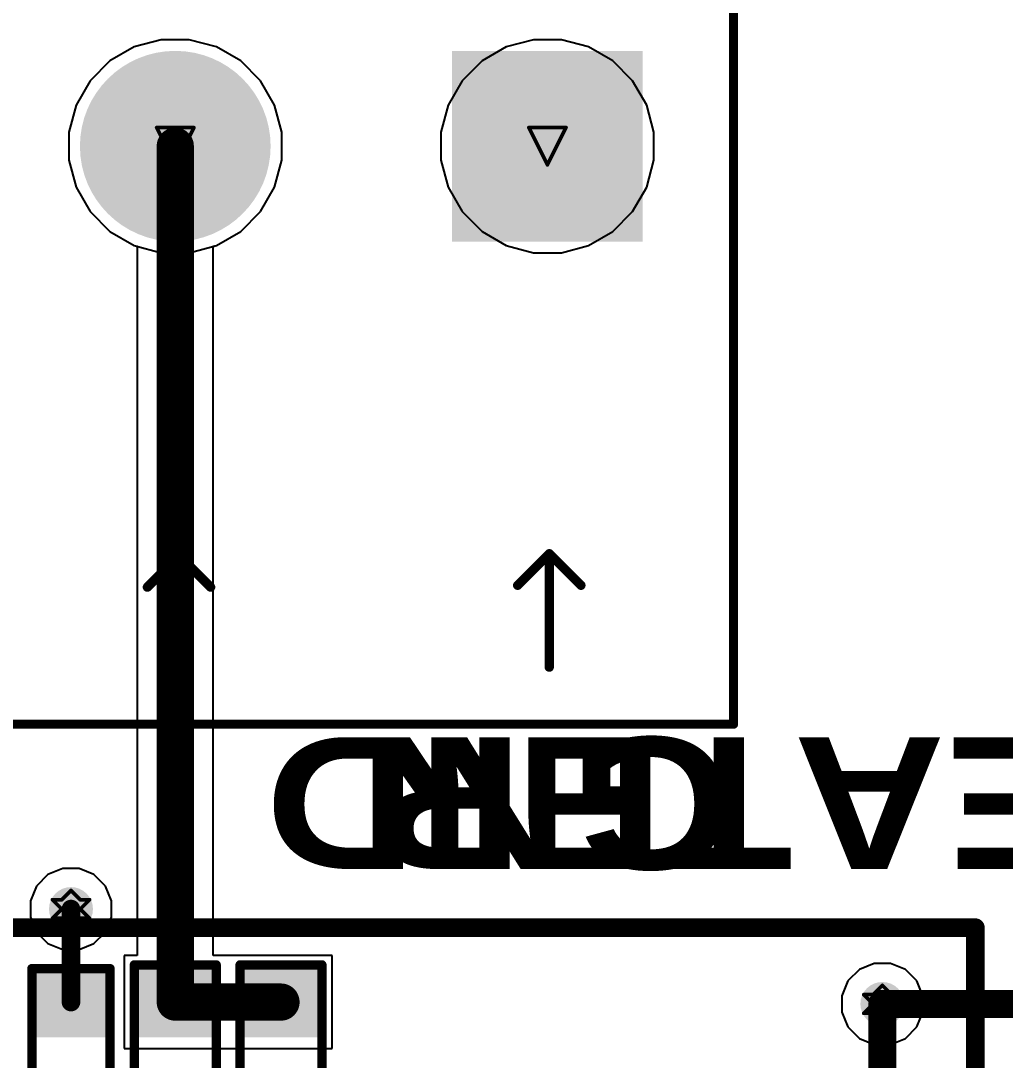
# Model space of a CAD drawing. Header units: inches. Extents: x 24 to 500, y 68 to 269.
# Drawn here: x 273.23 to 286.67, y 161.13 to 175.32 of the extents above; entities that cross this region are included whole.
import ezdxf

# ---------------------------------------------------------------- set-up
doc = ezdxf.new("R2010")
doc.units = ezdxf.units.IN
for name, color, linetype in [('Bottom Layer', 5, 'Continuous'), ('Bottom Solder', 6, 'Continuous'), ('Drill Drawing', 1, 'Continuous'), ('Layer 1', 16, 'Continuous'), ('Layer 2', 76, 'Continuous'), ('Multi-Layer', 9, 'Continuous'), ('Pad Holes', 156, 'Continuous'), ('Top Layer', 1, 'Continuous'), ('Top Overlay', 2, 'Continuous'), ('Top Paste', 8, 'Continuous'), ('Top Solder', 216, 'Continuous'), ('Via Holes', 16, 'Continuous')]:
    doc.layers.add(name, color=color, linetype=linetype)
doc.styles.add('Arial Black_Bold', font='', dxfattribs={"height": 0.2})
doc.styles.get('Arial Black_Bold').set_extended_font_data('Arial Black', bold=True)

# ---------------------------------------------------------------- blocks, each defined once
blk = doc.blocks.new('S______B______86')
at = {"layer": 'Top Layer'}
for points in [[(-1.14297968, -0.4445), (-1.14297968, 0.4445), (-0.38097968, 0.4445), (-0.3809796799999999, -0.4445)], [(0.3810203200000001, -0.4445), (0.3810203199999999, 0.4445), (1.14302032, 0.4445), (1.14302032, -0.4445)]]:
    blk.add_hatch(color=1, dxfattribs=at).paths.add_polyline_path(points)
at = {"layer": 'Top Paste'}
for points in [[(-1.14297968, -0.4445), (-1.14297968, 0.4445), (-0.38097968, 0.4445), (-0.3809796799999999, -0.4445)], [(0.3810203200000001, -0.4445), (0.3810203199999999, 0.4445), (1.14302032, 0.4445), (1.14302032, -0.4445)]]:
    blk.add_hatch(color=8, dxfattribs=at).paths.add_polyline_path(points)
at = {"layer": 'Top Solder'}
for points in [[(-1.24457968, -0.5461), (-1.24457968, 0.5460999999999999), (-0.27937968, 0.5461), (-0.2793796799999999, -0.5460999999999999)], [(0.2794203200000001, -0.5461), (0.2794203199999999, 0.5460999999999999), (1.24462032, 0.5461), (1.24462032, -0.5460999999999999)]]:
    blk.add_hatch(color=216, dxfattribs=at).paths.add_polyline_path(points)
at = {"layer": 'Top Overlay'}
for points in [[(-1.26997968, -0.5588, 0.127, 0.127, 0), (-1.26997968, 0.5588, 0.127, 0.127, 0)], [(1.27002032, 0.5588, 0.127, 0.127, 0), (-1.26997968, 0.5588, 0.127, 0.127, 0)], [(1.27002032, -0.5588, 0.127, 0.127, 0), (1.27002032, 0.5588, 0.127, 0.127, 0)], [(1.27002032, -0.5588, 0.127, 0.127, 0), (-1.26997968, -0.5588, 0.127, 0.127, 0)]]:
    blk.add_lwpolyline(points, format="xyseb", dxfattribs=at)
for points in [[(-1.30172968, 0.5588, 0.0635, 0.0635, 1), (-1.23822968, 0.5588, 0.0635, 0.0635, 1)], [(-1.30172968, 0.5588, 0.0635, 0.0635, 1), (-1.23822968, 0.5588, 0.0635, 0.0635, 1)], [(1.23827032, 0.5588, 0.0635, 0.0635, 1), (1.30177032, 0.5588, 0.0635, 0.0635, 1)], [(1.23827032, 0.5588, 0.0635, 0.0635, 1), (1.30177032, 0.5588, 0.0635, 0.0635, 1)], [(-1.30172968, -0.5588, 0.0635, 0.0635, 1), (-1.23822968, -0.5588, 0.0635, 0.0635, 1)], [(-1.30172968, -0.5588, 0.0635, 0.0635, 1), (-1.23822968, -0.5588, 0.0635, 0.0635, 1)], [(1.23827032, -0.5588, 0.0635, 0.0635, 1), (1.30177032, -0.5588, 0.0635, 0.0635, 1)], [(1.23827032, -0.5588, 0.0635, 0.0635, 1), (1.30177032, -0.5588, 0.0635, 0.0635, 1)]]:
    blk.add_lwpolyline(points, format="xyseb", close=True, dxfattribs=at)
blk = doc.blocks.new('S______B______88')
at = {"layer": 'Top Layer'}
for points in [[(-1.143, -0.44447968), (-1.143, 0.4445203199999999), (-0.3810000000000001, 0.4445203200000001), (-0.3809999999999999, -0.4444796799999999)], [(0.3810000000000001, -0.44447968), (0.3809999999999999, 0.4445203199999999), (1.143, 0.4445203200000001), (1.143, -0.4444796799999999)]]:
    blk.add_hatch(color=1, dxfattribs=at).paths.add_polyline_path(points)
at = {"layer": 'Top Paste'}
for points in [[(-1.143, -0.44447968), (-1.143, 0.4445203199999999), (-0.3810000000000001, 0.4445203200000001), (-0.3809999999999999, -0.4444796799999999)], [(0.3810000000000001, -0.44447968), (0.3809999999999999, 0.4445203199999999), (1.143, 0.4445203200000001), (1.143, -0.4444796799999999)]]:
    blk.add_hatch(color=8, dxfattribs=at).paths.add_polyline_path(points)
at = {"layer": 'Top Solder'}
for points in [[(-1.2446, -0.5460796800000001), (-1.2446, 0.5461203199999999), (-0.2794, 0.5461203200000001), (-0.2793999999999999, -0.5460796799999998)], [(0.2794, -0.5460796800000001), (0.2793999999999999, 0.5461203199999999), (1.2446, 0.5461203200000001), (1.2446, -0.5460796799999998)]]:
    blk.add_hatch(color=216, dxfattribs=at).paths.add_polyline_path(points)
at = {"layer": 'Top Overlay'}
for points in [[(-1.27, -0.55877968, 0.127, 0.127, 0), (-1.27, 0.55882032, 0.127, 0.127, 0)], [(1.27, 0.55882032, 0.127, 0.127, 0), (-1.27, 0.55882032, 0.127, 0.127, 0)], [(1.27, -0.55877968, 0.127, 0.127, 0), (1.27, 0.55882032, 0.127, 0.127, 0)], [(1.27, -0.55877968, 0.127, 0.127, 0), (-1.27, -0.55877968, 0.127, 0.127, 0)]]:
    blk.add_lwpolyline(points, format="xyseb", dxfattribs=at)
for points in [[(-1.30175, 0.55882032, 0.0635, 0.0635, 1), (-1.23825, 0.55882032, 0.0635, 0.0635, 1)], [(-1.30175, 0.55882032, 0.0635, 0.0635, 1), (-1.23825, 0.55882032, 0.0635, 0.0635, 1)], [(1.23825, 0.55882032, 0.0635, 0.0635, 1), (1.30175, 0.55882032, 0.0635, 0.0635, 1)], [(1.23825, 0.55882032, 0.0635, 0.0635, 1), (1.30175, 0.55882032, 0.0635, 0.0635, 1)], [(-1.30175, -0.55877968, 0.0635, 0.0635, 1), (-1.23825, -0.55877968, 0.0635, 0.0635, 1)], [(-1.30175, -0.55877968, 0.0635, 0.0635, 1), (-1.23825, -0.55877968, 0.0635, 0.0635, 1)], [(1.23825, -0.55877968, 0.0635, 0.0635, 1), (1.30175, -0.55877968, 0.0635, 0.0635, 1)], [(1.23825, -0.55877968, 0.0635, 0.0635, 1), (1.30175, -0.55877968, 0.0635, 0.0635, 1)]]:
    blk.add_lwpolyline(points, format="xyseb", close=True, dxfattribs=at)
blk = doc.blocks.new('R___0603_124')
at = {"layer": 'Top Layer'}
for points in [[(-0.3809873, 0.44448984), (-0.3809873, -0.4445101599999999), (-1.1429873, -0.4445101599999999), (-1.1429873, 0.44448984)], [(1.1430127, 0.44448984), (1.1430127, -0.4445101599999999), (0.3810127, -0.4445101599999999), (0.3810127, 0.44448984)]]:
    blk.add_hatch(color=1, dxfattribs=at).paths.add_polyline_path(points)
at = {"layer": 'Top Paste'}
for points in [[(-0.3809873, 0.44448984), (-0.3809873, -0.4445101599999999), (-1.1429873, -0.4445101599999999), (-1.1429873, 0.44448984)], [(1.1430127, 0.44448984), (1.1430127, -0.4445101599999999), (0.3810127, -0.4445101599999999), (0.3810127, 0.44448984)]]:
    blk.add_hatch(color=8, dxfattribs=at).paths.add_polyline_path(points)
at = {"layer": 'Top Solder'}
for points in [[(-0.2793873, 0.5460898399999999), (-0.2793873, -0.5461101599999999), (-1.2445873, -0.5461101599999999), (-1.2445873, 0.5460898399999999)], [(1.2446127, 0.5460898399999999), (1.2446127, -0.5461101599999999), (0.2794127, -0.5461101599999999), (0.2794127, 0.5460898399999999)]]:
    blk.add_hatch(color=216, dxfattribs=at).paths.add_polyline_path(points)
at = {"layer": 'Top Overlay'}
for points in [[(-1.2191873, 0.53339238, 0.127, 0.127, 0), (-1.2191873, -0.5334127, 0.127, 0.127, 0)], [(-1.2191873, 0.53339238, 0.127, 0.127, 0), (1.2192127, 0.53339238, 0.127, 0.127, 0)], [(1.2192127, 0.53339238, 0.127, 0.127, 0), (1.2192127, -0.53341016, 0.127, 0.127, 0)], [(1.2192127, -0.53341016, 0.127, 0.127, 0), (-1.2191873, -0.5334127, 0.127, 0.127, 0)]]:
    blk.add_lwpolyline(points, format="xyseb", dxfattribs=at)
for points in [[(-1.2509373, 0.53339238, 0.0635, 0.0635, 1), (-1.1874373, 0.53339238, 0.0635, 0.0635, 1)], [(-1.2509373, 0.53339238, 0.0635, 0.0635, 1), (-1.1874373, 0.53339238, 0.0635, 0.0635, 1)], [(1.1874627, 0.53339238, 0.0635, 0.0635, 1), (1.2509627, 0.53339238, 0.0635, 0.0635, 1)], [(1.1874627, 0.53339238, 0.0635, 0.0635, 1), (1.2509627, 0.53339238, 0.0635, 0.0635, 1)], [(-1.2509373, -0.5334127, 0.0635, 0.0635, 1), (-1.1874373, -0.5334127, 0.0635, 0.0635, 1)], [(-1.2509373, -0.5334127, 0.0635, 0.0635, 1), (-1.1874373, -0.5334127, 0.0635, 0.0635, 1)], [(1.1874627, -0.53341016, 0.0635, 0.0635, 1), (1.2509627, -0.53341016, 0.0635, 0.0635, 1)], [(1.1874627, -0.53341016, 0.0635, 0.0635, 1), (1.2509627, -0.53341016, 0.0635, 0.0635, 1)]]:
    blk.add_lwpolyline(points, format="xyseb", close=True, dxfattribs=at)
blk = doc.blocks.new('TB008A_508_04BE_185')
at = {"layer": 'Bottom Layer'}
blk.add_hatch(color=5, dxfattribs=at).paths.add_polyline_path([(-1.20000014, 1.20000014), (1.20000014, 1.20000014), (1.20000014, -1.20000014), (-1.20000014, -1.20000014)])
h = blk.add_hatch(color=5, dxfattribs=at)
edge = h.paths.add_edge_path()
edge.add_arc((5.07999746, 0), 1.20000014, 0, 360)
h = blk.add_hatch(color=5, dxfattribs=at)
edge = h.paths.add_edge_path()
edge.add_arc((10.16, 0), 1.20000014, 0, 360)
h = blk.add_hatch(color=5, dxfattribs=at)
edge = h.paths.add_edge_path()
edge.add_arc((15.24000254, 0), 1.20000014, 0, 360)
at = {"layer": 'Bottom Solder'}
blk.add_hatch(color=6, dxfattribs=at).paths.add_polyline_path([(-1.30160014, 1.30160014), (1.30160014, 1.30160014), (1.30160014, -1.30160014), (-1.30160014, -1.30160014)])
h = blk.add_hatch(color=6, dxfattribs=at)
edge = h.paths.add_edge_path()
edge.add_arc((5.07999746, 0), 1.30160014, 0, 360)
h = blk.add_hatch(color=6, dxfattribs=at)
edge = h.paths.add_edge_path()
edge.add_arc((10.16, 0), 1.30160014, 0, 360)
h = blk.add_hatch(color=6, dxfattribs=at)
edge = h.paths.add_edge_path()
edge.add_arc((15.24000254, 0), 1.30160014, 0, 360)
at = {"layer": 'Layer 1'}
h = blk.add_hatch(color=16, dxfattribs=at)
edge = h.paths.add_edge_path()
edge.add_arc((0, 0), 1.20000014, 0, 360)
h = blk.add_hatch(color=16, dxfattribs=at)
edge = h.paths.add_edge_path()
edge.add_arc((5.07999746, 0), 1.20000014, 0, 360)
h = blk.add_hatch(color=16, dxfattribs=at)
edge = h.paths.add_edge_path()
edge.add_arc((10.16, 0), 1.20000014, 0, 360)
h = blk.add_hatch(color=16, dxfattribs=at)
edge = h.paths.add_edge_path()
edge.add_arc((15.24000254, 0), 1.20000014, 0, 360)
at = {"layer": 'Layer 2'}
h = blk.add_hatch(color=76, dxfattribs=at)
edge = h.paths.add_edge_path()
edge.add_arc((0, 0), 1.20000014, 0, 360)
h = blk.add_hatch(color=76, dxfattribs=at)
edge = h.paths.add_edge_path()
edge.add_arc((5.07999746, 0), 1.20000014, 0, 360)
h = blk.add_hatch(color=76, dxfattribs=at)
edge = h.paths.add_edge_path()
edge.add_arc((10.16, 0), 1.20000014, 0, 360)
h = blk.add_hatch(color=76, dxfattribs=at)
edge = h.paths.add_edge_path()
edge.add_arc((15.24000254, 0), 1.20000014, 0, 360)
at = {"layer": 'Multi-Layer'}
h = blk.add_hatch(color=9, dxfattribs=at)
edge = h.paths.add_edge_path()
edge.add_arc((5.07999746, 0), 1.20000014, 0, 360)
h = blk.add_hatch(color=9, dxfattribs=at)
edge = h.paths.add_edge_path()
edge.add_arc((10.16, 0), 1.20000014, 0, 360)
h = blk.add_hatch(color=9, dxfattribs=at)
edge = h.paths.add_edge_path()
edge.add_arc((15.24000254, 0), 1.20000014, 0, 360)
at = {"layer": 'Pad Holes'}
h = blk.add_hatch(color=7, dxfattribs=at)
edge = h.paths.add_edge_path()
edge.add_arc((0, 0), 0.7999984, 0, 360)
h = blk.add_hatch(color=7, dxfattribs=at)
edge = h.paths.add_edge_path()
edge.add_arc((5.07999746, 0), 0.7999984, 0, 360)
h = blk.add_hatch(color=7, dxfattribs=at)
edge = h.paths.add_edge_path()
edge.add_arc((10.16, 0), 0.7999984, 0, 360)
h = blk.add_hatch(color=7, dxfattribs=at)
edge = h.paths.add_edge_path()
edge.add_arc((15.24000254, 0), 0.7999984, 0, 360)
at = {"layer": 'Top Layer'}
blk.add_hatch(color=1, dxfattribs=at).paths.add_polyline_path([(-1.20000014, 1.20000014), (1.20000014, 1.20000014), (1.20000014, -1.20000014), (-1.20000014, -1.20000014)])
h = blk.add_hatch(color=1, dxfattribs=at)
edge = h.paths.add_edge_path()
edge.add_arc((5.07999746, 0), 1.20000014, 0, 360)
h = blk.add_hatch(color=1, dxfattribs=at)
edge = h.paths.add_edge_path()
edge.add_arc((10.16, 0), 1.20000014, 0, 360)
h = blk.add_hatch(color=1, dxfattribs=at)
edge = h.paths.add_edge_path()
edge.add_arc((15.24000254, 0), 1.20000014, 0, 360)
at = {"layer": 'Top Solder'}
blk.add_hatch(color=216, dxfattribs=at).paths.add_polyline_path([(-1.30160014, 1.30160014), (1.30160014, 1.30160014), (1.30160014, -1.30160014), (-1.30160014, -1.30160014)])
h = blk.add_hatch(color=216, dxfattribs=at)
edge = h.paths.add_edge_path()
edge.add_arc((5.07999746, 0), 1.30160014, 0, 360)
h = blk.add_hatch(color=216, dxfattribs=at)
edge = h.paths.add_edge_path()
edge.add_arc((10.16, 0), 1.30160014, 0, 360)
h = blk.add_hatch(color=216, dxfattribs=at)
edge = h.paths.add_edge_path()
edge.add_arc((15.24000254, 0), 1.30160014, 0, 360)
at = {"layer": 'Top Overlay'}
for points in [[(-2.54, 7.88999946, 0.127, 0.127, 0), (-2.54, -6.000000699999999, 0.127, 0.127, 0)], [(17.78, 7.88999946, 0.127, 0.127, 0), (-2.54, 7.88999946, 0.127, 0.127, 0)], [(17.78, 7.88999946, 0.127, 0.127, 0), (17.78, -6.000000699999999, 0.127, 0.127, 0)], [(-0.0254, 7.112, 0.127, 0.127, 0), (-0.0254, 5.5626, 0.127, 0.127, 0)], [(5.0292, 7.1374, 0.127, 0.127, 0), (5.0292, 5.588, 0.127, 0.127, 0)], [(10.1346, 7.112, 0.127, 0.127, 0), (10.1346, 5.5626, 0.127, 0.127, 0)], [(15.2146, 7.11199746, 0.127, 0.127, 0), (15.2146, 5.5626, 0.127, 0.127, 0)], [(-0.0254, 5.5626, 0.127, 0.127, 0), (-0.4571999999999999, 5.9944, 0.127, 0.127, 0)], [(0.4064, 5.9944, 0.127, 0.127, 0), (-0.0254, 5.5626, 0.127, 0.127, 0)], [(5.0292, 5.588, 0.127, 0.127, 0), (4.597399999999999, 6.019799999999999, 0.127, 0.127, 0)], [(5.460999999999999, 6.01980254, 0.127, 0.127, 0), (5.0292, 5.588, 0.127, 0.127, 0)], [(10.1346, 5.5626, 0.127, 0.127, 0), (9.7028, 5.9944, 0.127, 0.127, 0)], [(10.5664, 5.9944, 0.127, 0.127, 0), (10.1346, 5.5626, 0.127, 0.127, 0)], [(15.2146, 5.5626, 0.127, 0.127, 0), (14.7828, 5.9944, 0.127, 0.127, 0)], [(15.6464, 5.9944, 0.127, 0.127, 0), (15.2146, 5.5626, 0.127, 0.127, 0)], [(17.78, -6.000000699999999, 0.127, 0.127, 0), (-2.54, -6.000000699999999, 0.127, 0.127, 0)]]:
    blk.add_lwpolyline(points, format="xyseb", dxfattribs=at)
for points in [[(-2.57175, 7.88999946, 0.0635, 0.0635, 1), (-2.50825, 7.88999946, 0.0635, 0.0635, 1)], [(-2.57175, 7.88999946, 0.0635, 0.0635, 1), (-2.50825, 7.88999946, 0.0635, 0.0635, 1)], [(17.74825, 7.88999946, 0.0635, 0.0635, 1), (17.81175, 7.88999946, 0.0635, 0.0635, 1)], [(17.74825, 7.88999946, 0.0635, 0.0635, 1), (17.81175, 7.88999946, 0.0635, 0.0635, 1)], [(-0.05714999999999999, 7.112, 0.0635, 0.0635, 1), (0.00635, 7.112, 0.0635, 0.0635, 1)], [(4.99745, 7.1374, 0.0635, 0.0635, 1), (5.06095, 7.1374, 0.0635, 0.0635, 1)], [(10.10285, 7.112, 0.0635, 0.0635, 1), (10.16635, 7.112, 0.0635, 0.0635, 1)], [(15.18285, 7.11199746, 0.0635, 0.0635, 1), (15.24635, 7.11199746, 0.0635, 0.0635, 1)], [(-0.4889499999999999, 5.9944, 0.0635, 0.0635, 1), (-0.42545, 5.9944, 0.0635, 0.0635, 1)], [(0.37465, 5.9944, 0.0635, 0.0635, 1), (0.43815, 5.9944, 0.0635, 0.0635, 1)], [(4.56565, 6.019799999999999, 0.0635, 0.0635, 1), (4.629149999999999, 6.019799999999999, 0.0635, 0.0635, 1)], [(5.42925, 6.01980254, 0.0635, 0.0635, 1), (5.49275, 6.01980254, 0.0635, 0.0635, 1)], [(9.67105, 5.9944, 0.0635, 0.0635, 1), (9.734549999999999, 5.9944, 0.0635, 0.0635, 1)], [(10.53465, 5.9944, 0.0635, 0.0635, 1), (10.59815, 5.9944, 0.0635, 0.0635, 1)], [(14.75105, 5.9944, 0.0635, 0.0635, 1), (14.81455, 5.9944, 0.0635, 0.0635, 1)], [(15.61465, 5.9944, 0.0635, 0.0635, 1), (15.67815, 5.9944, 0.0635, 0.0635, 1)], [(-0.05714999999999999, 5.5626, 0.0635, 0.0635, 1), (0.00635, 5.5626, 0.0635, 0.0635, 1)], [(-0.05714999999999999, 5.5626, 0.0635, 0.0635, 1), (0.00635, 5.5626, 0.0635, 0.0635, 1)], [(-0.05714999999999999, 5.5626, 0.0635, 0.0635, 1), (0.00635, 5.5626, 0.0635, 0.0635, 1)], [(4.99745, 5.588, 0.0635, 0.0635, 1), (5.06095, 5.588, 0.0635, 0.0635, 1)], [(4.99745, 5.588, 0.0635, 0.0635, 1), (5.06095, 5.588, 0.0635, 0.0635, 1)], [(4.99745, 5.588, 0.0635, 0.0635, 1), (5.06095, 5.588, 0.0635, 0.0635, 1)], [(10.10285, 5.5626, 0.0635, 0.0635, 1), (10.16635, 5.5626, 0.0635, 0.0635, 1)], [(10.10285, 5.5626, 0.0635, 0.0635, 1), (10.16635, 5.5626, 0.0635, 0.0635, 1)], [(10.10285, 5.5626, 0.0635, 0.0635, 1), (10.16635, 5.5626, 0.0635, 0.0635, 1)], [(15.18285, 5.5626, 0.0635, 0.0635, 1), (15.24635, 5.5626, 0.0635, 0.0635, 1)], [(15.18285, 5.5626, 0.0635, 0.0635, 1), (15.24635, 5.5626, 0.0635, 0.0635, 1)], [(15.18285, 5.5626, 0.0635, 0.0635, 1), (15.24635, 5.5626, 0.0635, 0.0635, 1)], [(-2.57175, -6.000000699999999, 0.0635, 0.0635, 1), (-2.50825, -6.000000699999999, 0.0635, 0.0635, 1)], [(-2.57175, -6.000000699999999, 0.0635, 0.0635, 1), (-2.50825, -6.000000699999999, 0.0635, 0.0635, 1)], [(17.74825, -6.000000699999999, 0.0635, 0.0635, 1), (17.81175, -6.000000699999999, 0.0635, 0.0635, 1)], [(17.74825, -6.000000699999999, 0.0635, 0.0635, 1), (17.81175, -6.000000699999999, 0.0635, 0.0635, 1)]]:
    blk.add_lwpolyline(points, format="xyseb", close=True, dxfattribs=at)

msp = doc.modelspace()

# ---------------------------------------------------------------- hatches: boundary and pattern name
at = {"layer": 'Bottom Layer'}
h = msp.add_hatch(color=5, dxfattribs=at)
edge = h.paths.add_edge_path()
edge.add_arc((273.91236048, 163.195), 0.2999994, 0, 360)
h = msp.add_hatch(color=5, dxfattribs=at)
edge = h.paths.add_edge_path()
edge.add_arc((284.988, 161.89962794), 0.2999994, 0, 360)
at = {"layer": 'Layer 1'}
h = msp.add_hatch(color=16, dxfattribs=at)
edge = h.paths.add_edge_path()
edge.add_arc((273.91236048, 163.195), 0.2999994, 0, 360)
h = msp.add_hatch(color=16, dxfattribs=at)
edge = h.paths.add_edge_path()
edge.add_arc((284.988, 161.89962794), 0.2999994, 0, 360)
at = {"layer": 'Layer 2'}
h = msp.add_hatch(color=76, dxfattribs=at)
edge = h.paths.add_edge_path()
edge.add_arc((273.91236048, 163.195), 0.2999994, 0, 360)
h = msp.add_hatch(color=76, dxfattribs=at)
edge = h.paths.add_edge_path()
edge.add_arc((284.988, 161.89962794), 0.2999994, 0, 360)
at = {"layer": 'Top Layer'}
h = msp.add_hatch(color=1, dxfattribs=at)
edge = h.paths.add_edge_path()
edge.add_arc((273.91236048, 163.195), 0.2999994, 0, 360)
h = msp.add_hatch(color=1, dxfattribs=at)
edge = h.paths.add_edge_path()
edge.add_arc((284.988, 161.89962794), 0.2999994, 0, 360)
at = {"layer": 'Via Holes'}
h = msp.add_hatch(color=7, dxfattribs=at)
edge = h.paths.add_edge_path()
edge.add_arc((273.91236048, 163.195), 0.1499997, 0, 360)
h = msp.add_hatch(color=7, dxfattribs=at)
edge = h.paths.add_edge_path()
edge.add_arc((284.988, 161.89962794), 0.1499997, 0, 360)

# ---------------------------------------------------------------- linework, layer by layer
at = {"layer": 'Bottom Layer'}
for p, q in [((274.77478192, 174.9639122), (274.4432281, 174.77249018)), ((275.14458306, 175.06300014), (274.77478192, 174.9639122)), ((275.5274271, 175.06300014), (275.14458306, 175.06300014)), ((275.89722824, 174.9639122), (275.5274271, 175.06300014)), ((276.22878206, 174.77249018), (275.89722824, 174.9639122)), ((274.4432281, 174.77249018), (274.1725149, 174.50177698)), ((276.49949526, 174.50177698), (276.22878206, 174.77249018)), ((274.1725149, 174.50177698), (273.98109288, 174.17022316)), ((276.69091728, 174.17022316), (276.49949526, 174.50177698)), ((273.98109288, 174.17022316), (273.88200494, 173.80042202)), ((276.79000522, 173.80042202), (276.69091728, 174.17022316)), ((273.88200494, 173.80042202), (273.88200494, 173.41757798)), ((276.79000522, 173.41757798), (276.79000522, 173.80042202)), ((273.88200494, 173.41757798), (273.98109288, 173.04777684)), ((276.69091728, 173.04777684), (276.79000522, 173.41757798)), ((273.98109288, 173.04777684), (274.1725149, 172.71622302)), ((276.49949526, 172.71622302), (276.69091728, 173.04777684)), ((274.1725149, 172.71622302), (274.4432281, 172.44550982)), ((276.22878206, 172.44550982), (276.49949526, 172.71622302)), ((274.4432281, 172.44550982), (274.77478192, 172.2540878)), ((275.89722824, 172.2540878), (276.22878206, 172.44550982)), ((274.77478192, 172.2540878), (275.14458306, 172.15499986)), ((275.14458306, 172.15499986), (275.5274271, 172.15499986)), ((275.5274271, 172.15499986), (275.89722824, 172.2540878))]:
    msp.add_line(p, q, dxfattribs=at)
at = {"layer": 'Drill Drawing'}
for points in [[(275.08200508, 173.863, 0.0508, 0.0508, 0), (275.59000508, 173.863, 0.0508, 0.0508, 0)], [(275.08200508, 173.863, 0.0508, 0.0508, 0), (275.33600508, 173.355, 0.0508, 0.0508, 0)], [(275.33600508, 173.355, 0.0508, 0.0508, 0), (275.59000508, 173.863, 0.0508, 0.0508, 0)], [(280.16200254, 173.863, 0.0508, 0.0508, 0), (280.67000254, 173.863, 0.0508, 0.0508, 0)], [(280.16200254, 173.863, 0.0508, 0.0508, 0), (280.41600254, 173.355, 0.0508, 0.0508, 0)], [(280.41600254, 173.355, 0.0508, 0.0508, 0), (280.67000254, 173.863, 0.0508, 0.0508, 0)], [(273.78536048, 163.322, 0.0508, 0.0508, 0), (273.91236048, 163.449, 0.0508, 0.0508, 0)], [(273.91236048, 163.449, 0.0508, 0.0508, 0), (274.03936048, 163.322, 0.0508, 0.0508, 0)], [(273.65836048, 163.322, 0.0508, 0.0508, 0), (273.78536048, 163.195, 0.0508, 0.0508, 0)], [(273.65836048, 163.322, 0.0508, 0.0508, 0), (273.78536048, 163.322, 0.0508, 0.0508, 0)], [(274.03936048, 163.322, 0.0508, 0.0508, 0), (274.16636048, 163.322, 0.0508, 0.0508, 0)], [(274.03936048, 163.195, 0.0508, 0.0508, 0), (274.16636048, 163.322, 0.0508, 0.0508, 0)], [(273.65836048, 163.068, 0.0508, 0.0508, 0), (273.78536048, 163.195, 0.0508, 0.0508, 0)], [(274.03936048, 163.195, 0.0508, 0.0508, 0), (274.16636048, 163.068, 0.0508, 0.0508, 0)], [(273.65836048, 163.068, 0.0508, 0.0508, 0), (273.78536048, 163.068, 0.0508, 0.0508, 0)], [(273.78536048, 163.068, 0.0508, 0.0508, 0), (273.91236048, 162.941, 0.0508, 0.0508, 0)], [(273.91236048, 162.941, 0.0508, 0.0508, 0), (274.03936048, 163.068, 0.0508, 0.0508, 0)], [(274.03936048, 163.068, 0.0508, 0.0508, 0), (274.16636048, 163.068, 0.0508, 0.0508, 0)], [(284.734, 162.02662794, 0.0508, 0.0508, 0), (284.861, 161.89962794, 0.0508, 0.0508, 0)], [(284.734, 162.02662794, 0.0508, 0.0508, 0), (284.861, 162.02662794, 0.0508, 0.0508, 0)], [(284.861, 162.02662794, 0.0508, 0.0508, 0), (284.988, 162.15362794, 0.0508, 0.0508, 0)], [(284.988, 162.15362794, 0.0508, 0.0508, 0), (285.115, 162.02662794, 0.0508, 0.0508, 0)], [(285.115, 162.02662794, 0.0508, 0.0508, 0), (285.242, 162.02662794, 0.0508, 0.0508, 0)], [(285.115, 161.89962794, 0.0508, 0.0508, 0), (285.242, 162.02662794, 0.0508, 0.0508, 0)], [(284.734, 161.77262794, 0.0508, 0.0508, 0), (284.861, 161.89962794, 0.0508, 0.0508, 0)], [(285.115, 161.89962794, 0.0508, 0.0508, 0), (285.242, 161.77262794, 0.0508, 0.0508, 0)], [(284.734, 161.77262794, 0.0508, 0.0508, 0), (284.861, 161.77262794, 0.0508, 0.0508, 0)], [(284.861, 161.77262794, 0.0508, 0.0508, 0), (284.988, 161.64562794, 0.0508, 0.0508, 0)], [(284.988, 161.64562794, 0.0508, 0.0508, 0), (285.115, 161.77262794, 0.0508, 0.0508, 0)], [(285.115, 161.77262794, 0.0508, 0.0508, 0), (285.242, 161.77262794, 0.0508, 0.0508, 0)]]:
    msp.add_lwpolyline(points, format="xyseb", dxfattribs=at)
for points in [[(275.06930508, 173.863, 0.0254, 0.0254, 1), (275.09470508, 173.863, 0.0254, 0.0254, 1)], [(275.06930508, 173.863, 0.0254, 0.0254, 1), (275.09470508, 173.863, 0.0254, 0.0254, 1)], [(275.57730508, 173.863, 0.0254, 0.0254, 1), (275.60270508, 173.863, 0.0254, 0.0254, 1)], [(275.57730508, 173.863, 0.0254, 0.0254, 1), (275.60270508, 173.863, 0.0254, 0.0254, 1)], [(280.14930254, 173.863, 0.0254, 0.0254, 1), (280.1747025399999, 173.863, 0.0254, 0.0254, 1)], [(280.14930254, 173.863, 0.0254, 0.0254, 1), (280.1747025399999, 173.863, 0.0254, 0.0254, 1)], [(280.65730254, 173.863, 0.0254, 0.0254, 1), (280.68270254, 173.863, 0.0254, 0.0254, 1)], [(280.65730254, 173.863, 0.0254, 0.0254, 1), (280.68270254, 173.863, 0.0254, 0.0254, 1)], [(275.32330508, 173.355, 0.0254, 0.0254, 1), (275.3487050799999, 173.355, 0.0254, 0.0254, 1)], [(275.32330508, 173.355, 0.0254, 0.0254, 1), (275.3487050799999, 173.355, 0.0254, 0.0254, 1)], [(280.40330254, 173.355, 0.0254, 0.0254, 1), (280.42870254, 173.355, 0.0254, 0.0254, 1)], [(280.40330254, 173.355, 0.0254, 0.0254, 1), (280.42870254, 173.355, 0.0254, 0.0254, 1)], [(273.89966048, 163.449, 0.0254, 0.0254, 1), (273.92506048, 163.449, 0.0254, 0.0254, 1)], [(273.89966048, 163.449, 0.0254, 0.0254, 1), (273.92506048, 163.449, 0.0254, 0.0254, 1)], [(273.64566048, 163.322, 0.0254, 0.0254, 1), (273.67106048, 163.322, 0.0254, 0.0254, 1)], [(273.64566048, 163.322, 0.0254, 0.0254, 1), (273.67106048, 163.322, 0.0254, 0.0254, 1)], [(273.77266048, 163.322, 0.0254, 0.0254, 1), (273.79806048, 163.322, 0.0254, 0.0254, 1)], [(273.77266048, 163.322, 0.0254, 0.0254, 1), (273.79806048, 163.322, 0.0254, 0.0254, 1)], [(274.02666048, 163.322, 0.0254, 0.0254, 1), (274.05206048, 163.322, 0.0254, 0.0254, 1)], [(274.02666048, 163.322, 0.0254, 0.0254, 1), (274.05206048, 163.322, 0.0254, 0.0254, 1)], [(274.15366048, 163.322, 0.0254, 0.0254, 1), (274.17906048, 163.322, 0.0254, 0.0254, 1)], [(274.15366048, 163.322, 0.0254, 0.0254, 1), (274.17906048, 163.322, 0.0254, 0.0254, 1)], [(273.77266048, 163.195, 0.0254, 0.0254, 1), (273.79806048, 163.195, 0.0254, 0.0254, 1)], [(273.77266048, 163.195, 0.0254, 0.0254, 1), (273.79806048, 163.195, 0.0254, 0.0254, 1)], [(274.02666048, 163.195, 0.0254, 0.0254, 1), (274.05206048, 163.195, 0.0254, 0.0254, 1)], [(274.02666048, 163.195, 0.0254, 0.0254, 1), (274.05206048, 163.195, 0.0254, 0.0254, 1)], [(273.64566048, 163.068, 0.0254, 0.0254, 1), (273.67106048, 163.068, 0.0254, 0.0254, 1)], [(273.64566048, 163.068, 0.0254, 0.0254, 1), (273.67106048, 163.068, 0.0254, 0.0254, 1)], [(273.77266048, 163.068, 0.0254, 0.0254, 1), (273.79806048, 163.068, 0.0254, 0.0254, 1)], [(273.77266048, 163.068, 0.0254, 0.0254, 1), (273.79806048, 163.068, 0.0254, 0.0254, 1)], [(274.02666048, 163.068, 0.0254, 0.0254, 1), (274.05206048, 163.068, 0.0254, 0.0254, 1)], [(274.02666048, 163.068, 0.0254, 0.0254, 1), (274.05206048, 163.068, 0.0254, 0.0254, 1)], [(274.15366048, 163.068, 0.0254, 0.0254, 1), (274.17906048, 163.068, 0.0254, 0.0254, 1)], [(274.15366048, 163.068, 0.0254, 0.0254, 1), (274.17906048, 163.068, 0.0254, 0.0254, 1)], [(273.89966048, 162.941, 0.0254, 0.0254, 1), (273.92506048, 162.941, 0.0254, 0.0254, 1)], [(273.89966048, 162.941, 0.0254, 0.0254, 1), (273.92506048, 162.941, 0.0254, 0.0254, 1)], [(284.7213, 162.02662794, 0.0254, 0.0254, 1), (284.7467, 162.02662794, 0.0254, 0.0254, 1)], [(284.7213, 162.02662794, 0.0254, 0.0254, 1), (284.7467, 162.02662794, 0.0254, 0.0254, 1)], [(284.8482999999999, 162.02662794, 0.0254, 0.0254, 1), (284.8737, 162.02662794, 0.0254, 0.0254, 1)], [(284.8482999999999, 162.02662794, 0.0254, 0.0254, 1), (284.8737, 162.02662794, 0.0254, 0.0254, 1)], [(284.9753, 162.15362794, 0.0254, 0.0254, 1), (285.0007, 162.15362794, 0.0254, 0.0254, 1)], [(284.9753, 162.15362794, 0.0254, 0.0254, 1), (285.0007, 162.15362794, 0.0254, 0.0254, 1)], [(285.1023, 162.02662794, 0.0254, 0.0254, 1), (285.1277, 162.02662794, 0.0254, 0.0254, 1)], [(285.1023, 162.02662794, 0.0254, 0.0254, 1), (285.1277, 162.02662794, 0.0254, 0.0254, 1)], [(285.2293, 162.02662794, 0.0254, 0.0254, 1), (285.2547, 162.02662794, 0.0254, 0.0254, 1)], [(285.2293, 162.02662794, 0.0254, 0.0254, 1), (285.2547, 162.02662794, 0.0254, 0.0254, 1)], [(284.8482999999999, 161.89962794, 0.0254, 0.0254, 1), (284.8737, 161.89962794, 0.0254, 0.0254, 1)], [(284.8482999999999, 161.89962794, 0.0254, 0.0254, 1), (284.8737, 161.89962794, 0.0254, 0.0254, 1)], [(285.1023, 161.89962794, 0.0254, 0.0254, 1), (285.1277, 161.89962794, 0.0254, 0.0254, 1)], [(285.1023, 161.89962794, 0.0254, 0.0254, 1), (285.1277, 161.89962794, 0.0254, 0.0254, 1)], [(284.7213, 161.77262794, 0.0254, 0.0254, 1), (284.7467, 161.77262794, 0.0254, 0.0254, 1)], [(284.7213, 161.77262794, 0.0254, 0.0254, 1), (284.7467, 161.77262794, 0.0254, 0.0254, 1)], [(284.8482999999999, 161.77262794, 0.0254, 0.0254, 1), (284.8737, 161.77262794, 0.0254, 0.0254, 1)], [(284.8482999999999, 161.77262794, 0.0254, 0.0254, 1), (284.8737, 161.77262794, 0.0254, 0.0254, 1)], [(285.1023, 161.77262794, 0.0254, 0.0254, 1), (285.1277, 161.77262794, 0.0254, 0.0254, 1)], [(285.1023, 161.77262794, 0.0254, 0.0254, 1), (285.1277, 161.77262794, 0.0254, 0.0254, 1)], [(285.2293, 161.77262794, 0.0254, 0.0254, 1), (285.2547, 161.77262794, 0.0254, 0.0254, 1)], [(285.2293, 161.77262794, 0.0254, 0.0254, 1), (285.2547, 161.77262794, 0.0254, 0.0254, 1)], [(284.9753, 161.64562794, 0.0254, 0.0254, 1), (285.0007, 161.64562794, 0.0254, 0.0254, 1)], [(284.9753, 161.64562794, 0.0254, 0.0254, 1), (285.0007, 161.64562794, 0.0254, 0.0254, 1)]]:
    msp.add_lwpolyline(points, format="xyseb", close=True, dxfattribs=at)
at = {"layer": 'Layer 1'}
for p, q in [((274.77478192, 174.9639122), (274.4432281, 174.77249018)), ((275.14458306, 175.06300014), (274.77478192, 174.9639122)), ((275.5274271, 175.06300014), (275.14458306, 175.06300014)), ((275.89722824, 174.9639122), (275.5274271, 175.06300014)), ((276.22878206, 174.77249018), (275.89722824, 174.9639122)), ((274.4432281, 174.77249018), (274.1725149, 174.50177698)), ((276.49949526, 174.50177698), (276.22878206, 174.77249018)), ((274.1725149, 174.50177698), (273.98109288, 174.17022316)), ((276.69091728, 174.17022316), (276.49949526, 174.50177698)), ((273.98109288, 174.17022316), (273.88200494, 173.80042202)), ((276.79000522, 173.80042202), (276.69091728, 174.17022316)), ((273.88200494, 173.80042202), (273.88200494, 173.41757798)), ((276.79000522, 173.41757798), (276.79000522, 173.80042202)), ((273.88200494, 173.41757798), (273.98109288, 173.04777684)), ((276.69091728, 173.04777684), (276.79000522, 173.41757798)), ((273.98109288, 173.04777684), (274.1725149, 172.71622302)), ((276.49949526, 172.71622302), (276.69091728, 173.04777684)), ((274.1725149, 172.71622302), (274.4432281, 172.44550982)), ((276.22878206, 172.44550982), (276.49949526, 172.71622302)), ((274.4432281, 172.44550982), (274.77478192, 172.2540878)), ((275.89722824, 172.2540878), (276.22878206, 172.44550982)), ((274.77478192, 172.2540878), (275.14458306, 172.15499986)), ((275.14458306, 172.15499986), (275.5274271, 172.15499986)), ((275.5274271, 172.15499986), (275.89722824, 172.2540878))]:
    msp.add_line(p, q, dxfattribs=at)
at = {"layer": 'Layer 2'}
for p, q in [((274.77478192, 174.9639122), (274.4432281, 174.77249018)), ((275.14458306, 175.06300014), (274.77478192, 174.9639122)), ((275.5274271, 175.06300014), (275.14458306, 175.06300014)), ((275.89722824, 174.9639122), (275.5274271, 175.06300014)), ((276.22878206, 174.77249018), (275.89722824, 174.9639122)), ((279.85477938, 174.9639122), (279.52322556, 174.77249018)), ((280.22458052, 175.06300014), (279.85477938, 174.9639122)), ((280.60742456, 175.06300014), (280.22458052, 175.06300014)), ((280.9772257, 174.9639122), (280.60742456, 175.06300014)), ((281.30877952, 174.77249018), (280.9772257, 174.9639122)), ((274.4432281, 174.77249018), (274.1725149, 174.50177698)), ((276.49949526, 174.50177698), (276.22878206, 174.77249018)), ((279.52322556, 174.77249018), (279.25251236, 174.50177698)), ((281.57949272, 174.50177698), (281.30877952, 174.77249018)), ((274.1725149, 174.50177698), (273.98109288, 174.17022316)), ((276.69091728, 174.17022316), (276.49949526, 174.50177698)), ((279.25251236, 174.50177698), (279.06109034, 174.17022316)), ((281.77091474, 174.17022316), (281.57949272, 174.50177698)), ((273.98109288, 174.17022316), (273.88200494, 173.80042202)), ((276.79000522, 173.80042202), (276.69091728, 174.17022316)), ((279.06109034, 174.17022316), (278.9620024, 173.80042202)), ((281.87000268, 173.80042202), (281.77091474, 174.17022316)), ((273.88200494, 173.80042202), (273.88200494, 173.41757798)), ((276.79000522, 173.41757798), (276.79000522, 173.80042202)), ((278.9620024, 173.80042202), (278.9620024, 173.41757798)), ((281.87000268, 173.41757798), (281.87000268, 173.80042202)), ((273.88200494, 173.41757798), (273.98109288, 173.04777684)), ((276.69091728, 173.04777684), (276.79000522, 173.41757798)), ((278.9620024, 173.41757798), (279.06109034, 173.04777684)), ((281.77091474, 173.04777684), (281.87000268, 173.41757798)), ((273.98109288, 173.04777684), (274.1725149, 172.71622302)), ((276.49949526, 172.71622302), (276.69091728, 173.04777684)), ((279.06109034, 173.04777684), (279.25251236, 172.71622302)), ((281.57949272, 172.71622302), (281.77091474, 173.04777684)), ((274.1725149, 172.71622302), (274.4432281, 172.44550982)), ((276.22878206, 172.44550982), (276.49949526, 172.71622302)), ((279.25251236, 172.71622302), (279.52322556, 172.44550982)), ((281.30877952, 172.44550982), (281.57949272, 172.71622302)), ((274.4432281, 172.44550982), (274.77478192, 172.2540878)), ((275.89722824, 172.2540878), (276.22878206, 172.44550982)), ((279.52322556, 172.44550982), (279.85477938, 172.2540878)), ((280.9772257, 172.2540878), (281.30877952, 172.44550982)), ((274.77478192, 172.2540878), (275.14458306, 172.15499986)), ((275.14458306, 172.15499986), (275.5274271, 172.15499986)), ((275.5274271, 172.15499986), (275.89722824, 172.2540878)), ((279.85477938, 172.2540878), (280.22458052, 172.15499986)), ((280.22458052, 172.15499986), (280.60742456, 172.15499986)), ((280.60742456, 172.15499986), (280.9772257, 172.2540878)), ((273.59854602, 163.6646587), (273.44270178, 163.50881446)), ((273.80216258, 163.7489994), (273.59854602, 163.6646587)), ((274.02255838, 163.7489994), (273.80216258, 163.7489994)), ((274.22617494, 163.6646587), (274.02255838, 163.7489994)), ((274.38201918, 163.50881446), (274.22617494, 163.6646587)), ((273.44270178, 163.50881446), (273.35836108, 163.3051979)), ((274.46635988, 163.3051979), (274.38201918, 163.50881446)), ((273.35836108, 163.3051979), (273.35836108, 163.0848021)), ((274.46635988, 163.0848021), (274.46635988, 163.3051979)), ((273.35836108, 163.0848021), (273.44270178, 162.88118554)), ((274.38201918, 162.88118554), (274.46635988, 163.0848021)), ((273.44270178, 162.88118554), (273.59854602, 162.7253413)), ((274.22617494, 162.7253413), (274.38201918, 162.88118554)), ((273.59854602, 162.7253413), (273.80216258, 162.6410006)), ((273.80216258, 162.6410006), (274.02255838, 162.6410006)), ((274.02255838, 162.6410006), (274.22617494, 162.7253413)), ((284.67418554, 162.36928664), (284.5183413, 162.2134424)), ((284.8778021, 162.45362734), (284.67418554, 162.36928664)), ((285.0981979, 162.45362734), (284.8778021, 162.45362734)), ((285.30181446, 162.36928664), (285.0981979, 162.45362734)), ((285.4576587, 162.2134424), (285.30181446, 162.36928664)), ((284.5183413, 162.2134424), (284.4340006, 162.00982584)), ((285.5419994, 162.00982584), (285.4576587, 162.2134424)), ((284.4340006, 162.00982584), (284.4340006, 161.78943004)), ((285.5419994, 161.78943004), (285.5419994, 162.00982584)), ((284.4340006, 161.78943004), (284.5183413, 161.58581348)), ((285.4576587, 161.58581348), (285.5419994, 161.78943004)), ((284.5183413, 161.58581348), (284.67418554, 161.42996924)), ((285.30181446, 161.42996924), (285.4576587, 161.58581348)), ((284.67418554, 161.42996924), (284.8778021, 161.34562854)), ((284.8778021, 161.34562854), (285.0981979, 161.34562854)), ((285.0981979, 161.34562854), (285.30181446, 161.42996924))]:
    msp.add_line(p, q, dxfattribs=at)
at = {"layer": 'Top Layer'}
for p, q in [((274.77478192, 174.9639122), (274.4432281, 174.77249018)), ((275.14458306, 175.06300014), (274.77478192, 174.9639122)), ((275.5274271, 175.06300014), (275.14458306, 175.06300014)), ((275.89722824, 174.9639122), (275.5274271, 175.06300014)), ((276.22878206, 174.77249018), (275.89722824, 174.9639122)), ((274.4432281, 174.77249018), (274.1725149, 174.50177698)), ((276.49949526, 174.50177698), (276.22878206, 174.77249018)), ((274.1725149, 174.50177698), (273.98109288, 174.17022316)), ((276.69091728, 174.17022316), (276.49949526, 174.50177698)), ((273.98109288, 174.17022316), (273.88200494, 173.80042202)), ((276.79000522, 173.80042202), (276.69091728, 174.17022316)), ((273.88200494, 173.80042202), (273.88200494, 173.41757798)), ((276.79000522, 173.41757798), (276.79000522, 173.80042202)), ((273.88200494, 173.41757798), (273.98109288, 173.04777684)), ((276.69091728, 173.04777684), (276.79000522, 173.41757798)), ((273.98109288, 173.04777684), (274.1725149, 172.71622302)), ((276.49949526, 172.71622302), (276.69091728, 173.04777684)), ((274.1725149, 172.71622302), (274.4432281, 172.44550982)), ((276.22878206, 172.44550982), (276.49949526, 172.71622302)), ((274.4432281, 172.44550982), (274.77478192, 172.2540878)), ((275.89722824, 172.2540878), (276.22878206, 172.44550982)), ((274.77478192, 172.2540878), (274.81804828, 172.24249524)), ((274.81804828, 172.24249524), (274.81804828, 162.56)), ((275.85395172, 172.2424927), (275.89722824, 172.2540878)), ((275.85395172, 162.56), (275.85395172, 172.2424927)), ((274.81804828, 162.56), (274.6375, 162.56)), ((274.6375, 162.56), (274.6375, 161.29)), ((276.03449492, 162.56), (275.85395172, 162.56)), ((276.08052988, 162.55995428), (276.03449492, 162.56000508)), ((276.03449492, 162.56000508), (276.03449492, 162.56)), ((276.08052988, 162.5599492), (276.08052988, 162.55995428)), ((277.4775248, 162.5599492), (276.08052988, 162.5599492)), ((277.4775248, 161.2899492), (277.4775248, 162.5599492)), ((274.6375, 161.29), (276.03449492, 161.29)), ((276.03449492, 161.29), (276.03449492, 161.28999492)), ((276.03449492, 161.28999492), (276.08052988, 161.28994412)), ((276.08052988, 161.28994412), (276.08052988, 161.2899492)), ((276.08052988, 161.2899492), (277.4775248, 161.2899492))]:
    msp.add_line(p, q, dxfattribs=at)
for points in [[(275.336, 161.925, 0.508, 0.508, 0), (275.336, 173.609, 0.508, 0.508, 0)], [(273.91236048, 163.195, 0.254, 0.254, 0), (273.91237064, 163.19498984, 0.254, 0.254, 0)], [(273.91237064, 161.92498222, 0.254, 0.254, 0), (273.91237064, 163.19498984, 0.254, 0.254, 0)], [(275.336, 161.9249492, 0.508, 0.508, 0), (276.7790248, 161.9249492, 0.508, 0.508, 0)], [(275.336, 161.9249492, 0.3809999999999999, 0.3809999999999999, 0), (275.336, 161.925, 0.3809999999999999, 0.3809999999999999, 0)], [(284.988, 161.89962794, 0.3809999999999999, 0.3809999999999999, 0), (287.69559936, 161.89962794, 0.3809999999999999, 0.3809999999999999, 0)], [(284.988, 161.89962794, 0.3809999999999999, 0.3809999999999999, 0), (284.98800254, 161.8996254, 0.3809999999999999, 0.3809999999999999, 0)], [(284.98800254, 160.38498276, 0.3809999999999999, 0.3809999999999999, 0), (284.98800254, 161.8996254, 0.3809999999999999, 0.3809999999999999, 0)]]:
    msp.add_lwpolyline(points, format="xyseb", dxfattribs=at)
for points in [[(275.209, 173.609, 0.254, 0.254, 1), (275.463, 173.609, 0.254, 0.254, 1)], [(273.84886048, 163.195, 0.127, 0.127, 1), (273.97586048, 163.195, 0.127, 0.127, 1)], [(273.84887064, 163.19498984, 0.127, 0.127, 1), (273.97587064, 163.19498984, 0.127, 0.127, 1)], [(273.84887064, 163.19498984, 0.127, 0.127, 1), (273.97587064, 163.19498984, 0.127, 0.127, 1)], [(273.84887064, 161.92498222, 0.127, 0.127, 1), (273.97587064, 161.92498222, 0.127, 0.127, 1)], [(275.209, 161.925, 0.254, 0.254, 1), (275.463, 161.925, 0.254, 0.254, 1)], [(275.209, 161.9249492, 0.254, 0.254, 1), (275.463, 161.9249492, 0.254, 0.254, 1)], [(275.24075, 161.925, 0.1905, 0.1905, 1), (275.43125, 161.925, 0.1905, 0.1905, 1)], [(275.24075, 161.9249492, 0.1905, 0.1905, 1), (275.43125, 161.9249492, 0.1905, 0.1905, 1)], [(276.6520248, 161.9249492, 0.254, 0.254, 1), (276.9060248, 161.9249492, 0.254, 0.254, 1)], [(284.89275, 161.89962794, 0.1905, 0.1905, 1), (285.08325, 161.89962794, 0.1905, 0.1905, 1)], [(284.89275, 161.89962794, 0.1905, 0.1905, 1), (285.08325, 161.89962794, 0.1905, 0.1905, 1)], [(284.89275254, 161.8996254, 0.1905, 0.1905, 1), (285.08325254, 161.8996254, 0.1905, 0.1905, 1)], [(284.89275254, 161.8996254, 0.1905, 0.1905, 1), (285.08325254, 161.8996254, 0.1905, 0.1905, 1)]]:
    msp.add_lwpolyline(points, format="xyseb", close=True, dxfattribs=at)
at = {"layer": 'Top Overlay'}
for points in [[(268.224, 162.941, 0.254, 0.254, 0), (286.258, 162.941, 0.254, 0.254, 0)], [(286.258, 148.082, 0.254, 0.254, 0), (286.258, 162.941, 0.254, 0.254, 0)]]:
    msp.add_lwpolyline(points, format="xyseb", dxfattribs=at)
msp.add_lwpolyline([(286.1945, 162.941, 0.127, 0.127, 1), (286.3215, 162.941, 0.127, 0.127, 1)], format="xyseb", close=True, dxfattribs=at)
msp.add_lwpolyline([(286.1945, 162.941, 0.127, 0.127, 1), (286.3215, 162.941, 0.127, 0.127, 1)], format="xyseb", close=True, dxfattribs=at)

# ---------------------------------------------------------------- block references
for name, p, rotation in [('TB008A_508_04BE_185', (280.41600254, 173.609), 180), ('S______B______88', (275.33597968, 161.163), 270), ('S______B______86', (276.7790248, 161.16296952), 270), ('R___0603_124', (273.91236048, 161.16296952), 90)]:
    msp.add_blockref(name, p, dxfattribs=dict(rotation=rotation))

# ---------------------------------------------------------------- texts
at = {"layer": 'Top Overlay', "style": 'Arial Black_Bold'}
for s, p in [('GND     PSW      5V     PWR', (282.956, 165.54020232)), ('GND  HEATER', (297.8404, 165.54096686))]:
    msp.add_text(s, height=1.79999894, rotation=180, dxfattribs=at).set_placement(p)

doc.saveas('drawing.dxf')
